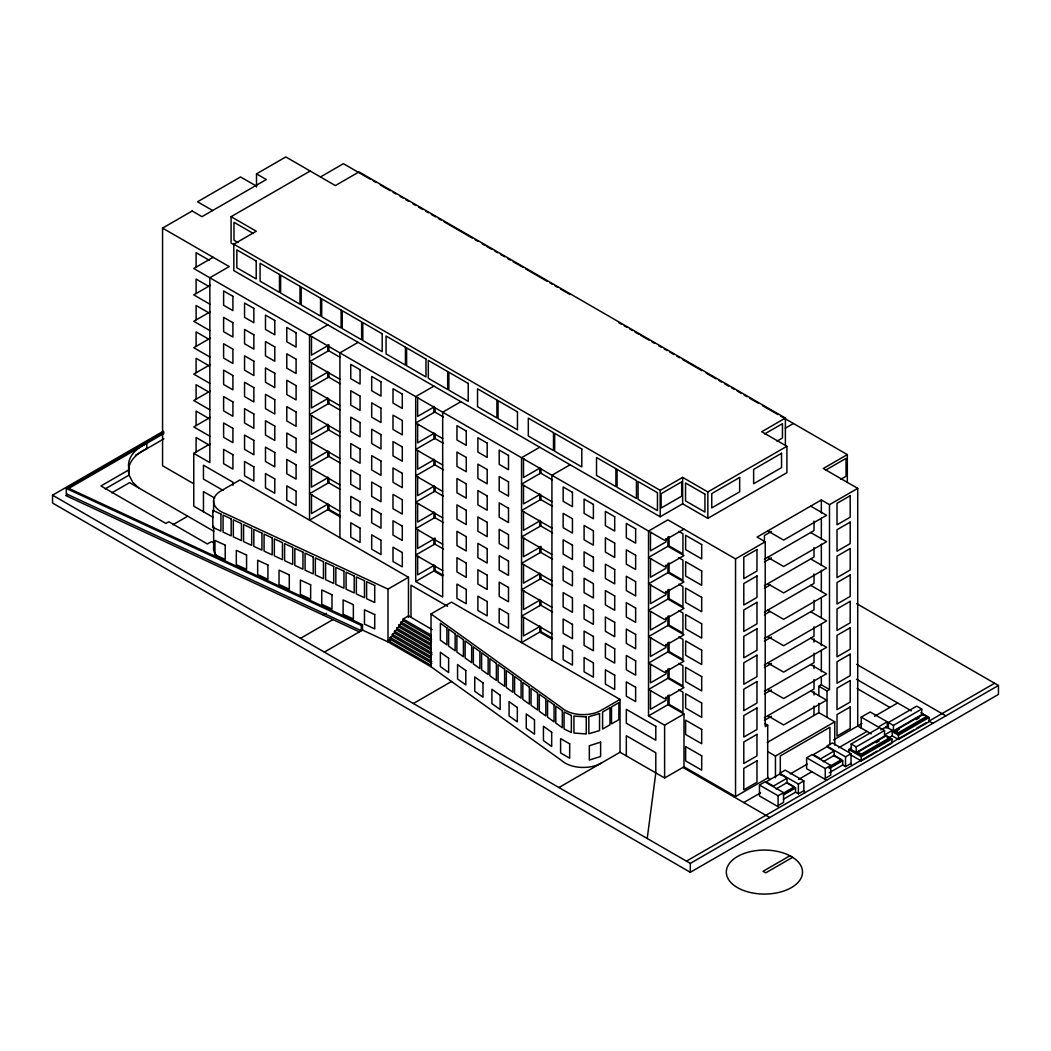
<?xml version="1.0" encoding="UTF-8"?>
<svg xmlns="http://www.w3.org/2000/svg" width="1051" height="1051" viewBox="0 0 1051 1051"><rect width="100%" height="100%" fill="white"/><g stroke="black" fill="none" stroke-linecap="round" stroke-linejoin="round"><path stroke-width="1.5" d="M647.219 838.501L655.798 772.892L655.798 752.752L626.33 735.753L626.33 755.892M193.476 483.605L162.563 465.751L162.563 228.093L192.241 210.962M256.51 186.973L256.51 173.862L285.819 156.941L335.348 185.58L359.022 171.917L785.386 418.075L785.386 444.481M233.887 244.712L231.089 243.096L231.089 216.69L310.15 171.037M320.489 176.949L343.427 163.693L370.372 179.248M785.386 418.075L761.712 431.738L786.91 446.281L786.91 472.687L707.835 518.34L682.638 503.797L660.186 516.764L233.821 270.606L233.821 244.2L256.273 231.233L231.089 216.69M213.156 257.298L193.765 268.491L664.613 540.332L683.991 529.139M210.384 285.307L193.765 294.897L209.845 304.173M210.384 311.713L193.765 321.304L209.845 330.579M210.384 338.12L193.765 347.71L209.845 356.985M210.384 364.526L193.765 374.117L209.845 383.392M210.384 390.933L193.765 400.523L209.845 409.798M327.741 324.825L309.533 335.335L309.533 520.179L328.924 508.986M312.423 336.662L311.477 337.213L311.477 355.12L326.979 346.173M856.657 603.616L998.45 685.475L998.45 694.409L690.31 872.304L52.55 503.022L52.55 495.179L163.312 431.225M324.352 652.106L362.503 630.075L362.503 624.701L361.308 625.398L361.308 630.771L66.305 493.825L66.305 488.452L163.982 432.066M163.851 433.498L68.814 488.373L362.503 624.701M67.619 494.43L65.714 495.533L359.403 631.874M135.474 455.254L163.851 438.871M210.384 417.339L193.765 426.929L209.845 436.204M328.924 350.548L309.533 361.741L339.907 379.266M312.423 363.068L311.477 363.62L311.477 381.526L326.979 372.579M105.166 488.899L129.089 475.091A49.003 28.298 0 0 1 146.812 448.711L146.812 443.338A49.003 28.298 0 0 0 129.089 469.718L100.949 485.969L165.861 523.437L168.817 521.73L207.375 543.984L211.409 541.659L214.076 542.894M358.102 342.35L339.907 352.86L339.907 537.705M111.826 492.88L129.588 482.632L213.879 531.294M213.353 517.447L193.765 506.148L193.765 453.336L210.384 443.745M328.924 376.954L309.533 388.147L339.907 405.673M312.423 389.474L311.477 390.026L311.477 407.933L326.979 398.986M328.924 403.361L309.533 414.554L339.907 432.079M312.423 415.881L311.477 416.432L311.477 434.339L326.979 425.392M328.924 429.767L309.533 440.96L339.907 458.486M312.423 442.287L311.477 442.839L311.477 460.745L326.979 451.799M172.863 524.764L187.722 516.186M433.905 386.111L415.71 396.621L415.71 581.466L442.681 597.034L442.681 412.189L460.877 401.692M418.6 397.961L417.641 398.513L417.641 416.406L433.143 407.473M328.924 456.173L309.533 467.367L339.907 484.892M312.423 468.693L311.477 469.245L311.477 487.152L326.979 478.205M435.088 411.847L415.71 423.027L442.681 438.595M418.6 424.368L417.641 424.919L417.641 442.813L433.143 433.879M328.924 482.58L309.533 493.773L339.907 511.298M312.423 495.1L311.477 495.652L311.477 513.558L326.979 504.611M435.088 438.254L415.71 449.434L442.681 465.002M418.6 450.774L417.641 451.326L417.641 469.219L433.143 460.285M435.088 464.66L415.71 475.84L442.681 491.408M418.6 477.18L417.641 477.732L417.641 495.625L433.143 486.692M435.088 491.067L415.71 502.247L442.681 517.815M418.6 503.587L417.641 504.138L417.641 522.032L433.143 513.098M539.754 447.227L521.559 457.737L521.559 642.581L540.937 631.388M524.449 459.077L523.49 459.615L523.49 477.522L539.005 468.588M435.088 517.473L415.71 528.653L442.681 544.221M418.6 529.993L417.641 530.545L417.641 548.438L433.143 539.505M540.937 472.95L521.559 484.143L551.92 501.682M524.449 485.483L523.49 486.022L523.49 503.928L539.005 494.995M570.128 464.765L551.92 475.275L551.92 660.12M435.088 543.879L415.71 555.059L442.681 570.627M418.6 556.399L417.641 556.951L417.641 574.844L433.143 565.911M323.301 615.111L326.401 613.324M540.937 499.356L521.559 510.55L551.92 528.088M300.507 638.325L332.957 619.591M408.471 577.288L239.917 479.979L221.761 490.462A25.434 14.675 0 0 0 225.479 513.663L388.003 589.099L408.471 577.288L408.471 617.305M524.449 511.89L523.49 512.428L523.49 530.335L539.005 521.401M415.71 581.466L435.088 570.286M540.937 525.763L521.559 536.956L551.92 554.494M524.449 538.296L523.49 538.835L523.49 556.741L539.005 547.807M430.923 636.84L403.164 620.813L403.164 619L408.55 615.886L432.092 629.575M431.527 641.517L400.996 623.887L400.996 622.074L403.164 620.813M430.752 645.38L398.828 626.961L398.828 625.135L400.996 623.887M431.37 650.057L396.674 630.022L396.674 628.209L398.828 626.961M431.974 654.734L394.506 633.096L394.506 631.27L396.674 630.022M431.199 658.596L392.338 636.17L392.338 634.344L394.506 633.096M390.171 640.663L390.171 637.418L392.338 636.17M601.881 762.737A25.434 14.675 0 0 1 561.707 760.596L431.028 666.754L431.028 613.942L451.496 602.131L620.037 699.44L620.037 752.253L558.935 787.527M540.937 552.169L521.559 563.362L551.92 580.901M524.449 564.702L523.49 565.241L523.49 583.147L539.005 574.214M233.821 244.2L660.186 490.357L682.638 477.39L707.835 491.934L786.91 446.281M764.629 433.971L782.456 423.671L782.456 438.004L776.978 441.17M785.294 428.204L793.439 423.5M540.937 578.575L521.559 589.769L551.92 607.307M524.449 591.109L523.49 591.647L523.49 609.554L539.005 600.62M651.423 532.384L650.477 532.936L650.477 550.829L665.979 541.896L665.979 538.638M540.937 604.982L521.559 616.175L551.92 633.714M524.449 617.515L523.49 618.054L523.49 635.96L539.005 627.027M667.91 546.27L648.533 557.45L664.613 566.739L683.991 555.545L667.91 546.27L667.91 536.943M651.423 558.79L650.477 559.342L650.477 577.235L665.979 568.302L665.979 565.044M413.385 703.5L451.536 681.482M847.316 482.475L847.316 454.61L823.288 468.483L857.721 488.36L857.721 726.018L871.24 733.834M825.495 470.217L846.042 458.354L846.042 476.261L840.564 479.414M667.91 572.677L648.533 583.857L664.613 593.145L683.991 581.952L667.91 572.677L667.91 563.349M651.423 585.197L650.477 585.749L650.477 603.642L665.979 594.708L665.979 591.45M857.721 488.36L829.489 504.664L821.343 499.961L757.088 537.074L765.22 541.764L765.22 726.609L767.703 725.177L767.703 777.99L770.278 779.487M771.487 531.438L764.405 535.524L764.405 541.856M735.542 558.909L735.542 796.566L683.991 766.796L683.991 713.984L664.613 725.177L648.533 715.889L648.533 531.044L667.91 519.864L735.542 558.909L765.22 541.764M667.91 599.083L648.533 610.263L664.613 619.551L683.991 608.358L667.91 599.083L667.91 589.756M651.423 611.603L650.477 612.155L650.477 630.048L665.979 621.115L665.979 617.857M764.405 559.25L814.013 530.61L814.013 521.112M764.405 561.93L771.487 557.845M667.91 625.49L648.533 636.67L664.613 645.958L683.991 634.765L667.91 625.49L667.91 616.162M651.423 638.01L650.477 638.561L650.477 656.455L665.979 647.521L665.979 644.263M764.405 585.657L814.013 557.017L814.013 547.518M764.405 588.337L770.068 585.065M667.91 651.896L648.533 663.076L664.613 672.364L683.991 661.171L667.91 651.896L667.91 642.568M651.423 664.416L650.477 664.968L650.477 682.861L665.979 673.927L665.979 670.669M764.405 612.063L814.013 583.423L814.013 573.925M764.405 614.743L770.068 611.472M620.037 699.44L601.881 709.924A25.434 14.675 0 0 1 561.707 707.783L431.028 613.942M667.91 678.302L648.533 689.482L664.613 698.77L683.991 687.577L667.91 678.302L667.91 668.975M651.423 690.822L650.477 691.374L650.477 709.267L665.979 700.334L665.979 697.076M764.405 638.469L814.013 609.83L814.013 600.331M764.405 641.149L771.487 637.064M648.533 715.889L667.91 704.709L683.991 713.984M764.405 664.876L814.013 636.236L814.013 626.738M764.405 667.556L771.487 663.47M764.405 691.282L814.013 662.642L814.013 653.144M764.405 693.962L771.487 689.876M764.405 717.688L814.013 689.049L814.013 679.55M818.86 695.565L818.86 686.25L821.343 684.805L829.489 689.509L829.489 504.664M620.037 752.253L664.613 777.99L683.991 766.796M764.405 720.369L771.487 716.283M818.86 686.25L827.006 690.941L829.489 689.509M767.243 742.453L818.86 712.657L834.757 721.827L834.757 745.133M767.703 751.583L775.454 756.063L834.757 721.827M861.229 728.054L861.229 717.137L870.175 711.974L887.228 721.814L887.228 727.358L886.046 728.041L886.046 726.911L893.429 730.944L921.727 714.601L921.727 709.057L916.708 706.154L888.397 722.497L888.397 728.041M734.465 797.183L768.465 777.556M833.627 739.93L861.912 723.6M874.498 716.335L897.646 702.974M759.453 785.018L778.082 795.778L778.082 806.695L759.453 795.935L759.453 785.018L764.918 781.865L783.56 792.625L783.56 802.399L778.082 805.552M826.612 780.236L806.616 768.701L806.616 757.784L812.095 754.631L830.724 765.391L830.724 775.165L825.258 778.318M790.221 773.943L807.234 764.13M743.766 802.557L760.622 792.822M838.606 747.8L867.022 731.391M787.054 778.213L773.418 786.082L766.1 781.865L779.737 773.983L787.054 778.213L787.054 782.614L776.137 788.92M834.231 750.979L820.581 758.848L813.264 754.631L826.914 746.749L834.231 750.979L834.231 755.38L823.314 761.686M887.228 721.814L878.281 726.977L861.229 717.137M851.192 743.977L879.503 727.634L884.522 730.537L884.522 736.081L856.21 752.424L851.192 749.521L851.192 743.977L856.21 746.88L884.522 730.537M880.804 729.919L886.046 726.911M848.827 752.345L848.827 749.521L851.638 747.905M798.497 779.461L811.871 771.736M888.397 722.497L893.429 725.4L921.727 709.057M778.082 795.778L783.56 792.625M803.844 780.906L785.202 770.147L779.737 773.313L798.379 784.072L803.844 780.906L803.844 791.823L805.197 792.599M806.616 757.784L825.258 768.544L830.724 765.391M851.021 753.672L832.379 742.912L826.914 746.065L845.543 756.838L851.021 753.672L851.021 764.589M783.455 793.137L794.372 786.844L794.372 787.974L783.455 794.28M829.265 766.691L841.536 759.61L841.536 760.74L829.265 767.834M783.429 794.976L795.554 787.974L795.554 792.218L783.429 799.22M829.252 768.517L842.718 760.74L842.718 764.983L829.252 772.761M857.761 752.188L886.072 735.845L889.54 737.841L889.54 738.984L861.229 755.327L857.761 753.317L857.761 752.188L861.229 754.184L889.54 737.841M894.979 730.695L923.277 714.352L926.759 716.362L926.759 717.491L898.447 733.834L894.979 731.838L894.979 730.695L898.447 732.705L926.759 716.362M876.166 742.689L878.991 741.06M894.979 731.838L899.222 729.381M916.209 719.58L919.034 717.938M888.318 738.117L892.246 735.858L898.447 739.444L929.11 721.735L929.11 717.491L920.847 712.723M848.827 749.521L861.229 756.681L891.905 738.984L891.905 743.215L861.229 760.924L850.206 754.552M892.246 731.627L898.447 735.201L929.11 717.491M795.554 792.218L798.379 793.847L803.844 790.68M842.718 764.983L845.543 766.613L851.021 763.446M686.448 861.15L877.125 751.071M879.923 749.455L913.595 730.011M916.406 728.396L926.233 722.72M994.588 683.255L929.031 721.104L932.894 723.324M52.55 495.179L690.31 863.383L998.45 685.475M789.905 855.79L763.065 871.292L765.759 872.842L792.599 857.34M66.305 488.452L361.308 625.398M361.413 629.575L388.003 641.911L431.028 666.754M373.21 180.89L376.035 182.519M380.291 184.976L390.223 190.704M393.048 192.346L395.885 193.988M400.142 196.432L402.967 198.074M405.791 199.703L408.629 201.332M412.872 203.789L415.697 205.418M418.534 207.06L422.778 209.504M425.602 211.146L428.44 212.775M431.265 214.404L435.508 216.861M438.346 218.49L441.17 220.132M444.008 221.761L472.306 238.104M475.131 239.733L477.969 241.375M482.212 243.819L485.036 245.461M486.455 246.276L492.078 249.521M494.89 251.136L497.701 252.766M500.512 254.381L504.716 256.812M507.528 258.441L510.339 260.057M513.151 261.686L522.991 267.361M525.802 268.99L546.875 281.156M549.686 282.772L552.406 284.348M555.112 285.911L557.831 287.475M560.538 289.038L570.036 294.53M618.816 322.696L621.535 324.26M624.241 325.823L626.961 327.386M629.68 328.963L632.387 330.526M635.106 332.09L639.166 334.441M640.571 335.243L648.94 340.077M651.725 341.693L654.523 343.296M658.701 345.713L661.499 347.329M664.285 348.945L667.083 350.548M669.868 352.164L674.059 354.581M676.844 356.197L679.642 357.8M682.427 359.416L701.963 370.688M706.18 373.131L716.033 378.82M718.845 380.449L721.669 382.065M724.481 383.694L728.698 386.124M731.509 387.753L734.334 389.382M737.145 391.011L741.362 393.442M744.187 395.071L746.998 396.687M749.81 398.316L758.257 403.19M762.474 405.633L777.95 414.567M780.775 416.196L847.316 454.61M256.51 173.862L266.323 179.524L201.976 216.677L192.162 211.001M255.656 185.672L240.548 176.949L197.522 201.792L212.644 210.515M810.689 506.122L826.585 515.292L783.626 540.096L767.729 530.926M810.689 532.529L826.585 541.699L783.626 566.502L767.729 557.332M253.37 233.493L233.992 222.313L233.992 240.206L238.143 242.61M810.689 558.935L826.585 568.105L783.626 592.909L767.729 583.739M810.689 585.341L826.585 594.511L783.626 619.315L767.729 610.145M162.563 228.093L229.223 266.586L209.845 277.766L209.845 462.611L193.765 453.336M209.464 260.398L196.103 252.674L196.103 266.993M678.775 531.346L682.927 533.737L682.927 553.877L669.08 545.889L669.08 536.588M810.689 611.748L826.585 620.918L783.626 645.721L767.729 636.551M340.038 357.287L328.897 350.85L328.897 344.649M443.443 416.984L435.075 412.15L435.075 407.499M552.55 479.979L540.923 473.265L540.923 468.615M208.137 286.03L196.103 279.08L196.103 293.4M678.775 557.753L682.927 560.144L682.927 580.283L669.08 572.296L669.08 562.994M856.683 664.35L945.861 715.836M810.689 638.154L826.585 647.324L783.626 672.128L767.729 662.958M856.499 679.222L911.296 710.857M340.038 383.694L328.897 377.256L328.897 372.606M443.443 443.391L435.075 438.556L435.075 433.905M552.55 506.385L540.923 499.672L540.923 495.021M209.464 313.211L196.103 305.486L196.103 319.806M678.775 584.159L682.927 586.55L682.927 606.69L669.08 598.702L669.08 589.401M857.182 688.563L889.882 707.454M810.689 664.56L826.585 673.73L783.626 698.534L767.729 689.364M340.038 410.1L328.897 403.663L328.897 399.012M443.443 469.797L435.075 464.962L435.075 460.312M552.55 532.791L540.923 526.078L540.923 521.427M209.464 339.618L196.103 331.893L196.103 346.213M678.775 610.565L682.927 612.956L682.927 633.096L669.08 625.109L669.08 615.807M810.689 690.967L826.585 700.137L783.626 724.94L767.729 715.77M891.905 738.984L885.704 735.398L885.704 734.255L892.246 730.484L892.246 735.858M887.228 737.644L889.54 738.984M340.038 436.507L328.897 430.069L328.897 425.419M443.443 496.203L435.075 491.369L435.075 486.718M552.55 559.198L540.923 552.484L540.923 546.284M209.464 366.024L196.103 358.299L196.103 372.619M678.775 636.972L682.927 639.363L682.927 659.502L669.08 651.515L669.08 642.214M340.038 462.913L328.897 456.476L328.897 451.825M443.443 522.61L435.075 517.775L435.075 513.124M552.55 585.604L540.923 578.891L540.923 574.24M209.464 392.43L196.103 384.705L196.103 399.025M678.775 663.378L682.927 665.769L682.927 685.909L669.08 677.921L669.08 668.633M834.231 755.38L841.536 759.61M833.496 755.419L842.718 760.74M764.983 723.613L767.703 725.177M340.038 489.319L328.897 482.882L328.897 478.231M443.443 549.016L435.075 544.182L435.075 537.981M552.55 612.01L540.923 605.297L540.923 600.646M209.464 418.837L196.103 411.112L196.103 425.432M678.775 689.784L682.927 692.175L682.927 712.315L669.08 704.328L669.08 695.039M340.038 515.726L328.897 509.288L328.897 504.638M443.443 575.423L435.075 570.588L435.075 565.937M552.55 638.417L540.923 631.704L540.923 627.053M340.169 516.842L327.741 509.669L327.741 503.455M442.418 575.882L433.905 570.956L433.905 564.742M552.182 639.244L539.754 632.071L539.754 625.857M209.464 445.243L196.103 437.518L196.103 451.838M787.054 782.614L794.372 786.844M786.332 782.653L795.554 787.974M447.568 606.282L410.994 585.171L410.994 617.397M223.101 490.41L203.46 479.072L203.46 465.199L232.915 482.199L232.915 485.286M682.914 767.427L769.713 817.533M214.68 498.082L203.46 491.605L203.46 511.745M403.164 619L430.923 635.027M400.996 622.074L431.527 639.691M398.828 625.135L430.752 643.567M396.674 628.209L431.37 648.244M394.506 631.27L431.974 652.907M392.338 634.344L431.199 656.783M390.171 637.418L431.803 661.447M431.803 663.273L390.171 639.231L388.003 640.479L431.028 665.322M138.693 487.887L132.689 482.173L129.089 475.091L129.089 469.718M923.277 714.352L923.277 715.495M898.447 732.705L898.447 733.834M898.447 735.201L898.447 739.444M893.429 725.4L893.429 730.944M861.229 754.184L861.229 755.327M861.229 756.681L861.229 760.924M856.21 746.88L856.21 752.424M845.543 756.838L845.543 766.613M829.909 744.699L829.909 727.305L780.289 755.958L780.289 774.929M827.006 690.941L827.006 717.347M825.258 768.544L825.258 779.461M821.343 499.961L821.343 513.046M821.343 517.959L821.343 539.229M821.343 544.129L821.343 565.399M821.343 570.299L821.343 591.568M821.343 598.111L821.343 617.738M821.343 624.281L821.343 645.55M821.343 650.464L821.343 671.72M821.343 676.634L821.343 684.805M818.86 703.329L818.86 712.657M814.013 638.916L814.013 642.082M814.013 665.322L814.013 668.489M814.013 691.729L814.013 694.895M814.013 705.957L814.013 715.455M798.379 784.072L798.379 793.847M775.454 756.063L775.454 777.806M707.835 491.934L707.835 518.34M690.31 863.383L690.31 872.304M682.638 477.39L682.638 503.797M667.91 695.381L667.91 704.709M664.613 725.177L664.613 777.99M660.186 490.357L660.186 516.764M539.754 467.419L539.754 473.633M539.754 493.825L539.754 500.04M539.754 520.232L539.754 526.446M539.754 546.638L539.754 552.852M539.754 573.045L539.754 579.259M539.754 599.451L539.754 605.665M433.905 406.303L433.905 412.517M433.905 432.71L433.905 438.924M433.905 459.116L433.905 465.33M433.905 485.523L433.905 491.737M433.905 511.929L433.905 518.143M433.905 538.335L433.905 544.549M388.003 589.099L388.003 641.911M327.741 345.017L327.741 351.231M327.741 371.423L327.741 377.637M327.741 397.83L327.741 404.044M327.741 424.236L327.741 430.45M327.741 450.643L327.741 456.857M327.741 477.049L327.741 483.263M213.629 500.67L213.629 511.876M213.629 526.275L213.629 550.277M225.479 561.103A25.434 14.675 0 0 1 213.629 548.11M681.679 481.857L661.145 493.72L661.145 508.04L681.679 496.177L681.679 481.857M739.668 477.482L711.75 493.589L711.75 507.909L739.668 491.802L739.668 477.482M781.537 453.296L753.633 469.416L753.633 483.736L781.537 467.616L781.537 453.296M756.97 549.542L743.793 557.148L743.793 578.628L756.97 571.021L756.97 549.542M850.193 495.717L837.016 503.324L837.016 524.817L850.193 517.197L850.193 495.717M756.97 575.948L743.793 583.555L743.793 605.034L756.97 597.428L756.97 575.948M850.193 522.124L837.016 529.73L837.016 551.223L850.193 543.603L850.193 522.124M756.97 602.354L743.793 609.961L743.793 631.441L756.97 623.834L756.97 602.354M850.193 548.53L837.016 556.137L837.016 577.63L850.193 570.01L850.193 548.53M609.961 707.796L602.591 712.039L602.591 729.052L609.961 724.796L609.961 707.796M618.881 702.646L611.511 706.903L611.511 723.903L618.881 719.646L618.881 702.646M756.97 628.761L743.793 636.367L743.793 657.847L756.97 650.241L756.97 628.761M850.193 574.936L837.016 582.543L837.016 604.036L850.193 596.416L850.193 574.936M756.97 655.167L743.793 662.774L743.793 684.254L756.97 676.647L756.97 655.167M850.193 601.343L837.016 608.949L837.016 630.442L850.193 622.823L850.193 601.343M756.97 681.573L743.793 689.18L743.793 710.66L756.97 703.053L756.97 681.573M850.193 627.749L837.016 635.356L837.016 656.849L850.193 649.229L850.193 627.749M756.97 707.98L743.793 715.586L743.793 737.066L756.97 729.46L756.97 707.98M850.193 654.156L837.016 661.762L837.016 683.255L850.193 675.635L850.193 654.156M756.97 734.386L743.793 741.993L743.793 763.473L756.97 755.866L756.97 734.386M850.193 680.562L837.016 688.169L837.016 709.661L850.193 702.042L850.193 680.562M756.97 760.793L743.793 768.399L743.793 789.879L756.97 782.272L756.97 760.793M850.193 706.968L837.016 714.575L837.016 736.068L850.193 728.448L850.193 706.968M599.543 713.576L588.836 716.703L588.836 733.703L599.543 730.59L599.543 713.576M600.62 742.151L589.335 745.737L589.335 760.057L600.62 756.484L600.62 742.151M586.261 716.953L573.938 716.02L573.938 733.033L586.261 733.966L586.261 716.953M571.363 715.468L564.072 711.961L564.072 728.974L571.363 732.481L571.363 715.468M569.681 743.872L560.603 738.617L560.603 752.936L569.681 758.205L569.681 743.872M220.933 514.084L212.814 510.313L212.814 527.326L220.933 531.097L220.933 514.084M231.181 518.839L223.075 515.082L223.075 532.082L231.181 535.852L231.181 518.839M241.441 523.608L233.322 519.838L233.322 536.838L241.441 540.608L241.441 523.608M251.688 528.364L243.569 524.594L243.569 541.607L251.688 545.364L251.688 528.364M261.949 533.12L253.83 529.349L253.83 546.362L261.949 550.133L261.949 533.12M272.196 537.876L264.077 534.118L264.077 551.118L272.196 554.889L272.196 537.876M282.443 542.644L274.337 538.874L274.337 555.874L282.443 559.644L282.443 542.644M292.704 547.4L284.585 543.63L284.585 560.643L292.704 564.413L292.704 547.4M302.951 552.156L294.832 548.386L294.832 565.399L302.951 569.169L302.951 552.156M313.211 556.912L305.092 553.154L305.092 570.154L313.211 573.925L313.211 556.912M323.458 561.681L315.339 557.91L315.339 574.923L323.458 578.681L323.458 561.681M333.719 566.436L325.6 562.666L325.6 579.679L333.719 583.45L333.719 566.436M343.966 571.192L335.847 567.422L335.847 584.435L343.966 588.205L343.966 571.192M354.213 575.961L346.107 572.191L346.107 589.191L354.213 592.961L354.213 575.961M364.474 580.717L356.355 576.946L356.355 593.96L364.474 597.717L364.474 580.717M374.721 585.473L366.602 581.702L366.602 598.715L374.721 602.486L374.721 585.473M225.203 545.154L214.956 540.398L214.956 554.718L225.203 559.487L225.203 545.154M246.565 555.073L236.317 550.317L236.317 564.637L246.565 569.392L246.565 555.073M267.926 564.991L257.666 560.236L257.666 574.555L267.926 579.311L267.926 564.991M289.288 574.91L279.027 570.141L279.027 584.461L289.288 589.23L289.288 574.91M310.649 584.816L300.389 580.06L300.389 594.38L310.649 599.136L310.649 584.816M331.998 594.735L321.751 589.979L321.751 604.299L331.998 609.054L331.998 594.735M353.359 604.653L343.112 599.898L343.112 614.218L353.359 618.973L353.359 604.653M374.721 614.559L364.474 609.803L364.474 624.123L374.721 628.892L374.721 614.559M791.35 856.512L787.593 854.621A38.099 21.992 0 0 0 727.213 867.311A38.099 21.992 0 0 0 772.656 893.547A38.099 21.992 0 0 0 794.635 858.68L791.35 856.512M704.932 494.18L685.541 482.987L685.541 500.893L704.932 512.073L704.932 494.18M256.208 261.042L236.83 249.849L236.83 267.755L256.208 278.935L256.208 261.042M279.474 274.469L260.083 263.276L260.083 281.182L279.474 292.362L279.474 274.469M300.008 286.319L280.63 275.139L280.63 293.032L300.008 304.225L300.008 286.319M320.555 298.182L301.177 286.989L301.177 304.895L320.555 316.088L320.555 298.182M341.102 310.045L321.711 298.852L321.711 316.758L341.102 327.951L341.102 310.045M361.636 321.908L342.258 310.715L342.258 328.621L361.636 339.801L361.636 321.908M382.183 333.771L362.805 322.578L362.805 340.485L382.183 351.665L382.183 333.771M405.436 347.198L386.059 336.005L386.059 353.911L405.436 365.091L405.436 347.198M425.983 359.048L406.606 347.868L406.606 365.761L425.983 376.954L425.983 359.048M447.687 371.581L428.309 360.401L428.309 378.294L447.687 389.487L447.687 371.581M468.234 383.444L448.856 372.251L448.856 390.157L468.234 401.351L468.234 383.444M496.913 399.997L477.535 388.817L477.535 406.724L496.913 417.904L496.913 399.997M517.46 411.861L498.069 400.681L498.069 418.574L517.46 429.767L517.46 411.861M553.496 432.67L528.311 418.127L528.311 436.034L553.496 450.577L553.496 432.67M581.794 449.013L554.665 433.354L554.665 451.247L581.794 466.92L581.794 449.013M615.912 468.707L596.521 457.513L596.521 475.42L615.912 486.613L615.912 468.707M636.446 480.57L617.068 469.377L617.068 487.283L636.446 498.463L636.446 480.57M657.453 492.696L638.075 481.503L638.075 499.409L657.453 510.602L657.453 492.696M701.687 544.576L685.633 535.314L685.633 549.634L701.687 558.896L701.687 544.576M232.915 296.316L223.613 290.943L223.613 305.263L232.915 310.636L232.915 296.316M253.856 308.403L244.555 303.03L244.555 317.349L253.856 322.723L253.856 308.403M274.784 320.476L265.483 315.116L265.483 329.436L274.784 334.809L274.784 320.476M296.093 332.786L286.792 327.413L286.792 341.746L296.093 347.106L296.093 332.786M360.059 369.716L350.745 364.342L350.745 378.662L360.059 384.035L360.059 369.716M380.988 381.802L371.686 376.429L371.686 390.749L380.988 396.122L380.988 381.802M402.297 394.099L392.995 388.739L392.995 403.058L402.297 408.432L402.297 394.099M466.263 431.028L456.949 425.655L456.949 439.975L466.263 445.348L466.263 431.028M487.191 443.115L477.89 437.741L477.89 452.061L487.191 457.435L487.191 443.115M508.5 455.425L499.199 450.051L499.199 464.371L508.5 469.744L508.5 455.425M572.453 492.341L563.152 486.968L563.152 501.301L572.453 506.661L572.453 492.341M593.395 504.427L584.093 499.054L584.093 513.374L593.395 518.747L593.395 504.427M614.704 516.737L605.402 511.364L605.402 525.684L614.704 531.057L614.704 516.737M635.645 528.824L626.33 523.451L626.33 537.77L635.645 543.144L635.645 528.824M701.687 570.982L685.633 561.72L685.633 576.04L701.687 585.302L701.687 570.982M232.915 322.723L223.613 317.349L223.613 331.669L232.915 337.043L232.915 322.723M253.856 334.809L244.555 329.436L244.555 343.756L253.856 349.129L253.856 334.809M274.784 346.883L265.483 341.522L265.483 355.842L274.784 361.216L274.784 346.883M296.093 359.192L286.792 353.819L286.792 368.152L296.093 373.512L296.093 359.192M360.059 396.122L350.745 390.749L350.745 405.069L360.059 410.442L360.059 396.122M380.988 408.208L371.686 402.835L371.686 417.155L380.988 422.528L380.988 408.208M402.297 420.505L392.995 415.145L392.995 429.465L402.297 434.838L402.297 420.505M466.263 457.435L456.949 452.061L456.949 466.381L466.263 471.754L466.263 457.435M487.191 469.521L477.89 464.148L477.89 478.468L487.191 483.841L487.191 469.521M508.5 481.831L499.199 476.458L499.199 490.778L508.5 496.151L508.5 481.831M572.453 518.747L563.152 513.374L563.152 527.707L572.453 533.067L572.453 518.747M593.395 530.834L584.093 525.461L584.093 539.78L593.395 545.154L593.395 530.834M614.704 543.144L605.402 537.77L605.402 552.09L614.704 557.464L614.704 543.144M635.645 555.23L626.33 549.857L626.33 564.177L635.645 569.55L635.645 555.23M701.687 597.388L685.633 588.126L685.633 602.446L701.687 611.708L701.687 597.388M232.915 349.129L223.613 343.756L223.613 358.076L232.915 363.449L232.915 349.129M253.856 361.216L244.555 355.842L244.555 370.162L253.856 375.535L253.856 361.216M274.784 373.289L265.483 367.929L265.483 382.249L274.784 387.622L274.784 373.289M296.093 385.599L286.792 380.226L286.792 394.559L296.093 399.919L296.093 385.599M360.059 422.528L350.745 417.155L350.745 431.475L360.059 436.848L360.059 422.528M380.988 434.615L371.686 429.242L371.686 443.561L380.988 448.935L380.988 434.615M402.297 446.911L392.995 441.551L392.995 455.871L402.297 461.244L402.297 446.911M466.263 483.841L456.949 478.468L456.949 492.788L466.263 498.161L466.263 483.841M487.191 495.927L477.89 490.554L477.89 504.874L487.191 510.247L487.191 495.927M508.5 508.237L499.199 502.864L499.199 517.184L508.5 522.557L508.5 508.237M572.453 545.154L563.152 539.78L563.152 554.113L572.453 559.474L572.453 545.154M593.395 557.24L584.093 551.867L584.093 566.187L593.395 571.56L593.395 557.24M614.704 569.55L605.402 564.177L605.402 578.497L614.704 583.87L614.704 569.55M635.645 581.637L626.33 576.263L626.33 590.583L635.645 595.956L635.645 581.637M701.687 623.795L685.633 614.533L685.633 628.853L701.687 638.115L701.687 623.795M232.915 375.535L223.613 370.162L223.613 384.482L232.915 389.855L232.915 375.535M253.856 387.622L244.555 382.249L244.555 396.569L253.856 401.942L253.856 387.622M274.784 399.695L265.483 394.335L265.483 408.655L274.784 414.028L274.784 399.695M296.093 412.005L286.792 406.632L286.792 420.965L296.093 426.325L296.093 412.005M360.059 448.935L350.745 443.561L350.745 457.881L360.059 463.255L360.059 448.935M380.988 461.021L371.686 455.648L371.686 469.968L380.988 475.341L380.988 461.021M402.297 473.318L392.995 467.958L392.995 482.278L402.297 487.651L402.297 473.318M466.263 510.247L456.949 504.874L456.949 519.194L466.263 524.567L466.263 510.247M487.191 522.334L477.89 516.961L477.89 531.28L487.191 536.654L487.191 522.334M508.5 534.644L499.199 529.27L499.199 543.59L508.5 548.964L508.5 534.644M572.453 571.56L563.152 566.187L563.152 580.52L572.453 585.88L572.453 571.56M593.395 583.647L584.093 578.273L584.093 592.593L593.395 597.966L593.395 583.647M614.704 595.956L605.402 590.583L605.402 604.903L614.704 610.276L614.704 595.956M635.645 608.043L626.33 602.67L626.33 616.99L635.645 622.363L635.645 608.043M701.687 650.201L685.633 640.939L685.633 655.259L701.687 664.521L701.687 650.201M232.915 401.942L223.613 396.569L223.613 410.888L232.915 416.262L232.915 401.942M253.856 414.028L244.555 408.655L244.555 422.975L253.856 428.348L253.856 414.028M274.784 426.102L265.483 420.742L265.483 435.061L274.784 440.435L274.784 426.102M296.093 438.412L286.792 433.038L286.792 447.371L296.093 452.731L296.093 438.412M360.059 475.341L350.745 469.968L350.745 484.288L360.059 489.661L360.059 475.341M380.988 487.428L371.686 482.054L371.686 496.374L380.988 501.747L380.988 487.428M402.297 499.724L392.995 494.364L392.995 508.684L402.297 514.057L402.297 499.724M466.263 536.654L456.949 531.28L456.949 545.6L466.263 550.974L466.263 536.654M487.191 548.74L477.89 543.367L477.89 557.687L487.191 563.06L487.191 548.74M508.5 561.05L499.199 555.677L499.199 569.997L508.5 575.37L508.5 561.05M572.453 597.966L563.152 592.593L563.152 606.926L572.453 612.286L572.453 597.966M593.395 610.053L584.093 604.68L584.093 619L593.395 624.373L593.395 610.053M614.704 622.363L605.402 616.99L605.402 631.309L614.704 636.683L614.704 622.363M635.645 634.449L626.33 629.076L626.33 643.396L635.645 648.769L635.645 634.449M701.687 676.608L685.633 667.346L685.633 681.665L701.687 690.927L701.687 676.608M232.915 428.348L223.613 422.975L223.613 437.295L232.915 442.668L232.915 428.348M253.856 440.435L244.555 435.061L244.555 449.381L253.856 454.755L253.856 440.435M274.784 452.508L265.483 447.148L265.483 461.468L274.784 466.841L274.784 452.508M296.093 464.818L286.792 459.445L286.792 473.778L296.093 479.138L296.093 464.818M360.059 501.747L350.745 496.374L350.745 510.694L360.059 516.067L360.059 501.747M380.988 513.834L371.686 508.461L371.686 522.781L380.988 528.154L380.988 513.834M402.297 526.131L392.995 520.77L392.995 535.09L402.297 540.464L402.297 526.131M466.263 563.06L456.949 557.687L456.949 572.007L466.263 577.38L466.263 563.06M487.191 575.147L477.89 569.773L477.89 584.093L487.191 589.466L487.191 575.147M508.5 587.456L499.199 582.083L499.199 596.403L508.5 601.776L508.5 587.456M572.453 624.373L563.152 619L563.152 633.333L572.453 638.693L572.453 624.373M593.395 636.459L584.093 631.086L584.093 645.406L593.395 650.779L593.395 636.459M614.704 648.769L605.402 643.396L605.402 657.716L614.704 663.089L614.704 648.769M635.645 660.856L626.33 655.482L626.33 669.802L635.645 675.176L635.645 660.856M701.687 703.014L685.633 693.752L685.633 708.072L701.687 717.334L701.687 703.014M232.915 454.755L223.613 449.381L223.613 463.701L232.915 469.074L232.915 454.755M253.856 466.841L244.555 461.468L244.555 475.788L253.856 481.161L253.856 466.841M274.784 478.914L265.483 473.554L265.483 487.874L274.784 493.247L274.784 478.914M296.093 491.224L286.792 485.851L286.792 500.184L296.093 505.544L296.093 491.224M360.059 528.154L350.745 522.781L350.745 537.1L360.059 542.474L360.059 528.154M380.988 540.24L371.686 534.867L371.686 549.187L380.988 554.56L380.988 540.24M402.297 552.537L392.995 547.177L392.995 561.497L402.297 566.87L402.297 552.537M466.263 589.466L456.949 584.093L456.949 598.413L466.263 603.786L466.263 589.466M487.191 601.553L477.89 596.18L477.89 610.5L487.191 615.873L487.191 601.553M508.5 613.863L499.199 608.49L499.199 622.809L508.5 628.183L508.5 613.863M572.453 650.779L563.152 645.406L563.152 659.739L572.453 665.099L572.453 650.779M593.395 662.866L584.093 657.492L584.093 671.812L593.395 677.186L593.395 662.866M614.704 675.176L605.402 669.802L605.402 684.122L614.704 689.495L614.704 675.176M635.645 687.262L626.33 681.889L626.33 696.209L635.645 701.582L635.645 687.262M701.687 729.42L685.633 720.158L685.633 734.478L701.687 743.74L701.687 729.42M655.798 726.346L626.33 709.346L626.33 723.219L655.798 740.219L655.798 726.346M701.687 755.827L685.633 746.565L685.633 760.885L701.687 770.147L701.687 755.827M446.911 627.881L440.382 623.204L440.382 640.204L446.911 644.894L446.911 627.881M455.162 633.806L448.632 629.115L448.632 646.129L455.162 650.819L455.162 633.806M463.399 639.731L456.87 635.04L456.87 652.04L463.399 656.73L463.399 639.731M471.649 645.642L465.12 640.952L465.12 657.965L471.649 662.655L471.649 645.642M479.887 651.567L473.357 646.877L473.357 663.89L479.887 668.567L479.887 651.567M488.137 657.479L481.608 652.802L481.608 669.802L488.137 674.492L488.137 657.479M496.374 663.404L489.845 658.714L489.845 675.727L496.374 680.404L496.374 663.404M504.625 669.316L498.095 664.639L498.095 681.639L504.625 686.329L504.625 669.316M512.862 675.241L506.332 670.551L506.332 687.564L512.862 692.254L512.862 675.241M521.099 681.166L514.583 676.476L514.583 693.476L521.099 698.166L521.099 681.166M529.349 687.078L522.82 682.388L522.82 699.401L529.349 704.091L529.349 687.078M537.587 693.003L531.07 688.313L531.07 705.326L537.587 710.003L537.587 693.003M545.837 698.915L539.308 694.238L539.308 711.238L545.837 715.928L545.837 698.915M554.074 704.84L547.558 700.15L547.558 717.163L554.074 721.84L554.074 704.84M562.324 710.752L555.795 706.075L555.795 723.075L562.324 727.765L562.324 710.752M448.632 658.215L440.382 652.29L440.382 666.61L448.632 672.535L448.632 658.215M465.803 670.538L457.566 664.626L457.566 678.946L465.803 684.871L465.803 670.538M482.974 682.874L474.737 676.949L474.737 691.282L482.974 697.194L482.974 682.874M500.158 695.21L491.907 689.285L491.907 703.605L500.158 709.53L500.158 695.21M517.328 707.533L509.078 701.621L509.078 715.941L517.328 721.866L517.328 707.533M534.499 719.869L526.262 713.957L526.262 728.277L534.499 734.189L534.499 719.869M551.67 732.205L543.433 726.28L543.433 740.6L551.67 746.525L551.67 732.205"/></g></svg>
